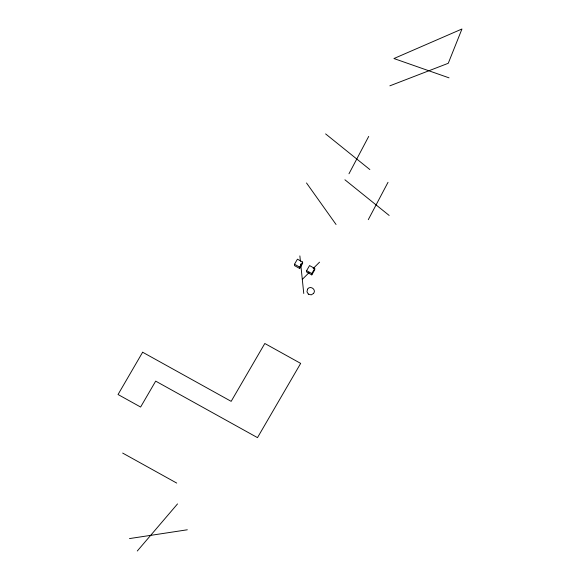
<?xml version="1.0" encoding="UTF-8"?>
<svg xmlns="http://www.w3.org/2000/svg" width="580" height="580" viewBox="0 0 580 580"><rect width="100%" height="100%" fill="white"/><g stroke="black" fill="none" stroke-linecap="round" stroke-linejoin="round"><path stroke-width="0.87" d="M294.495 264.241L294.488 265.596L299.671 268.475L302.615 263.414L302.622 262.051L297.438 259.18L294.495 264.241L299.679 267.119L299.671 268.475M306.61 270.65L306.61 272.005L311.793 274.884L314.737 269.823L314.744 268.46L309.56 265.582L306.61 270.65L311.801 273.528L311.793 274.884M307.56 289.137L306.972 291.82L308.357 294.132M348.971 173.782L368.713 136.409M368.286 219.668L388.02 182.294M299.679 267.119L302.622 262.051M311.801 273.528L314.744 268.46M308.335 294.118L311.206 294.872L313.613 293.4M307.545 289.166C310.068 284.954 316.731 289.608 313.599 293.429M137.293 551L177.524 503.911M302.303 279.371L309.329 272.361M313.156 268.533L319.544 262.16M389.861 85.833L448.26 63.285L461.955 29L393.936 58.536L449.029 77.843M129.485 538.581L187.318 529.787M122.663 453.074L176.719 483.075M325.605 133.9L369.859 169.563M344.911 179.778L389.165 215.448M306.501 182.961L336.052 224.489M299.867 255.903L300.425 261.275M300.701 263.958L303.768 293.487M142.637 352.227L118.044 394.516L140.614 407.037L155.679 381.132L257.491 437.632L300.665 363.392L264.813 343.49L231.166 401.346L142.637 352.227"/></g></svg>
